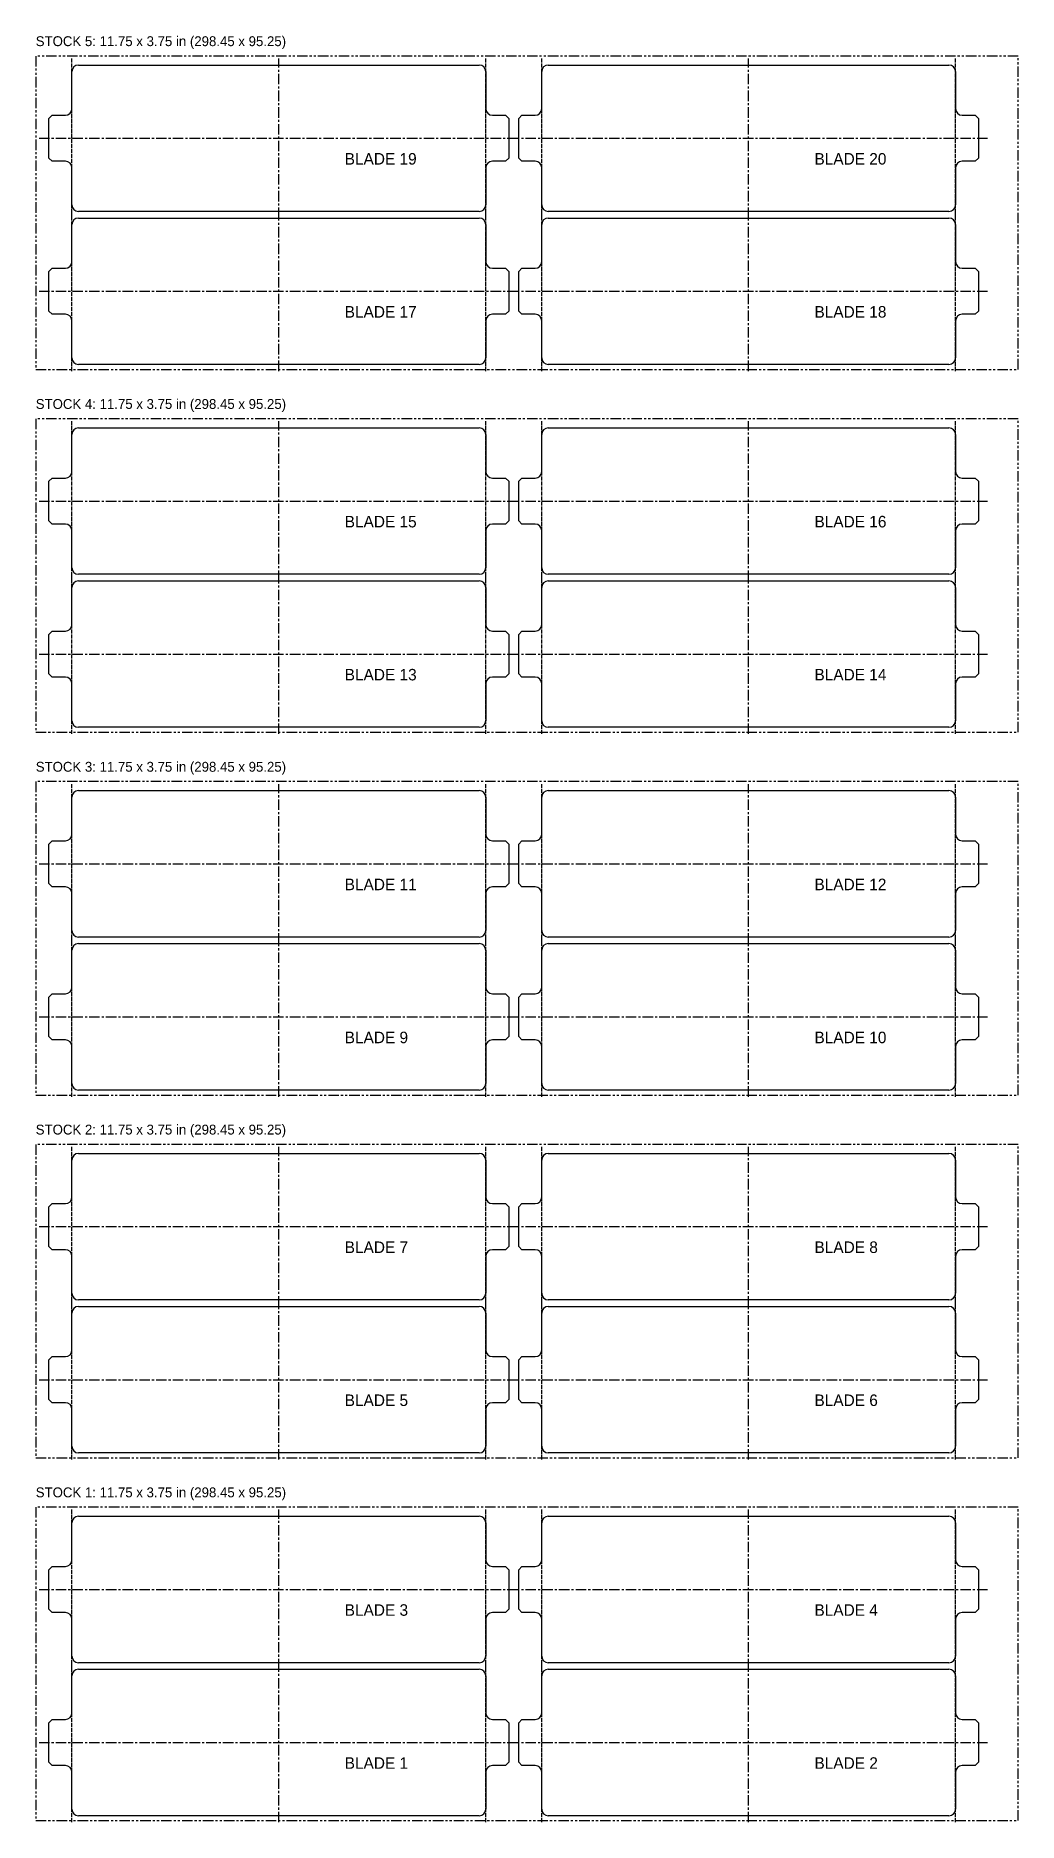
# Model space of a CAD drawing. Header units: millimetres. Extents: x 0 to 298, y 0 to 542.
import ezdxf

# ---------------------------------------------------------------- set-up
doc = ezdxf.new("R2010")
doc.units = ezdxf.units.MM
for name, pattern in [('CENTER', [5.08, 3.175, -0.635, 0.635, -0.635]), ('DASHED', [1.524, 1.27, -0.254]), ('PHANTOM', [6.35, 3.175, -0.635, 0.635, -0.635, 0.635, -0.635])]:
    doc.linetypes.add(name, pattern=pattern)
for name, color, linetype in [('CENTER', 1, 'CENTER'), ('CUT', 7, 'CONTINUOUS'), ('NOTES', 2, 'CONTINUOUS'), ('SHOULDER', 3, 'DASHED'), ('STOCK', 8, 'PHANTOM')]:
    doc.layers.add(name, color=color, linetype=linetype)

msp = doc.modelspace()

# ---------------------------------------------------------------- linework, layer by layer
at = {"layer": 'CENTER'}
for p, q in [((73.85, 487), (73.85, 535.5)), ((216.55, 487), (216.55, 535.5)), ((1, 511.25), (146.7, 511.25)), ((143.7, 511.25), (289.4, 511.25)), ((73.85, 440.5), (73.85, 489)), ((216.55, 440.5), (216.55, 489)), ((1, 464.75), (146.7, 464.75)), ((143.7, 464.75), (289.4, 464.75)), ((73.85, 376.75), (73.85, 425.25)), ((216.55, 376.75), (216.55, 425.25)), ((1, 401), (146.7, 401)), ((143.7, 401), (289.4, 401)), ((73.85, 330.25), (73.85, 378.75)), ((216.55, 330.25), (216.55, 378.75)), ((1, 354.5), (146.7, 354.5)), ((143.7, 354.5), (289.4, 354.5)), ((73.85, 266.5), (73.85, 315)), ((216.55, 266.5), (216.55, 315)), ((1, 290.75), (146.7, 290.75)), ((143.7, 290.75), (289.4, 290.75)), ((73.85, 220), (73.85, 268.5)), ((216.55, 220), (216.55, 268.5)), ((1, 244.25), (146.7, 244.25)), ((143.7, 244.25), (289.4, 244.25)), ((73.85, 156.25), (73.85, 204.75)), ((216.55, 156.25), (216.55, 204.75)), ((1, 180.5), (146.7, 180.5)), ((143.7, 180.5), (289.4, 180.5)), ((73.85, 109.75), (73.85, 158.25)), ((216.55, 109.75), (216.55, 158.25)), ((1, 134), (146.7, 134)), ((143.7, 134), (289.4, 134)), ((73.85, 46), (73.85, 94.5)), ((216.55, 46), (216.55, 94.5)), ((1, 70.25), (146.7, 70.25)), ((143.7, 70.25), (289.4, 70.25)), ((73.85, -0.5), (73.85, 48)), ((216.55, -0.5), (216.55, 48)), ((1, 23.75), (146.7, 23.75)), ((143.7, 23.75), (289.4, 23.75))]:
    msp.add_line(p, q, dxfattribs=at)
at = {"layer": 'CUT'}
for p, q in [((13, 533.5), (134.7, 533.5)), ((155.7, 533.5), (277.4, 533.5)), ((11, 520.25), (11, 531.5)), ((136.7, 531.5), (136.7, 520.25)), ((153.7, 520.25), (153.7, 531.5)), ((279.4, 531.5), (279.4, 520.25)), ((4, 517.25), (5, 518.25)), ((4, 505.25), (4, 517.25)), ((5, 518.25), (9, 518.25)), ((138.7, 518.25), (142.7, 518.25)), ((142.7, 518.25), (143.7, 517.25)), ((143.7, 517.25), (143.7, 505.25)), ((146.7, 517.25), (147.7, 518.25)), ((146.7, 505.25), (146.7, 517.25)), ((147.7, 518.25), (151.7, 518.25)), ((281.4, 518.25), (285.4, 518.25)), ((285.4, 518.25), (286.4, 517.25)), ((286.4, 517.25), (286.4, 505.25)), ((5, 504.25), (4, 505.25)), ((143.7, 505.25), (142.7, 504.25)), ((147.7, 504.25), (146.7, 505.25)), ((286.4, 505.25), (285.4, 504.25)), ((9, 504.25), (5, 504.25)), ((11, 491), (11, 502.25)), ((136.7, 502.25), (136.7, 491)), ((142.7, 504.25), (138.7, 504.25)), ((151.7, 504.25), (147.7, 504.25)), ((153.7, 491), (153.7, 502.25)), ((279.4, 502.25), (279.4, 491)), ((285.4, 504.25), (281.4, 504.25)), ((134.7, 489), (13, 489)), ((277.4, 489), (155.7, 489)), ((11, 473.75), (11, 485)), ((13, 487), (134.7, 487)), ((136.7, 485), (136.7, 473.75)), ((153.7, 473.75), (153.7, 485)), ((155.7, 487), (277.4, 487)), ((279.4, 485), (279.4, 473.75)), ((4, 470.75), (5, 471.75)), ((4, 458.75), (4, 470.75)), ((5, 471.75), (9, 471.75)), ((138.7, 471.75), (142.7, 471.75)), ((142.7, 471.75), (143.7, 470.75)), ((143.7, 470.75), (143.7, 458.75)), ((146.7, 470.75), (147.7, 471.75)), ((146.7, 458.75), (146.7, 470.75)), ((147.7, 471.75), (151.7, 471.75)), ((281.4, 471.75), (285.4, 471.75)), ((285.4, 471.75), (286.4, 470.75)), ((286.4, 470.75), (286.4, 458.75)), ((5, 457.75), (4, 458.75)), ((9, 457.75), (5, 457.75)), ((142.7, 457.75), (138.7, 457.75)), ((143.7, 458.75), (142.7, 457.75)), ((147.7, 457.75), (146.7, 458.75)), ((151.7, 457.75), (147.7, 457.75)), ((285.4, 457.75), (281.4, 457.75)), ((286.4, 458.75), (285.4, 457.75)), ((11, 444.5), (11, 455.75)), ((136.7, 455.75), (136.7, 444.5)), ((153.7, 444.5), (153.7, 455.75)), ((279.4, 455.75), (279.4, 444.5)), ((134.7, 442.5), (13, 442.5)), ((277.4, 442.5), (155.7, 442.5)), ((11, 410), (11, 421.25)), ((13, 423.25), (134.7, 423.25)), ((136.7, 421.25), (136.7, 410)), ((153.7, 410), (153.7, 421.25)), ((155.7, 423.25), (277.4, 423.25)), ((279.4, 421.25), (279.4, 410)), ((4, 407), (5, 408)), ((5, 408), (9, 408)), ((138.7, 408), (142.7, 408)), ((142.7, 408), (143.7, 407)), ((146.7, 407), (147.7, 408)), ((147.7, 408), (151.7, 408)), ((281.4, 408), (285.4, 408)), ((285.4, 408), (286.4, 407)), ((4, 395), (4, 407)), ((143.7, 407), (143.7, 395)), ((146.7, 395), (146.7, 407)), ((286.4, 407), (286.4, 395)), ((5, 394), (4, 395)), ((9, 394), (5, 394)), ((11, 380.75), (11, 392)), ((136.7, 392), (136.7, 380.75)), ((142.7, 394), (138.7, 394)), ((143.7, 395), (142.7, 394)), ((147.7, 394), (146.7, 395)), ((151.7, 394), (147.7, 394)), ((153.7, 380.75), (153.7, 392)), ((279.4, 392), (279.4, 380.75)), ((285.4, 394), (281.4, 394)), ((286.4, 395), (285.4, 394)), ((11, 363.5), (11, 374.75)), ((134.7, 378.75), (13, 378.75)), ((13, 376.75), (134.7, 376.75)), ((136.7, 374.75), (136.7, 363.5)), ((153.7, 363.5), (153.7, 374.75)), ((277.4, 378.75), (155.7, 378.75)), ((155.7, 376.75), (277.4, 376.75)), ((279.4, 374.75), (279.4, 363.5)), ((4, 360.5), (5, 361.5)), ((4, 348.5), (4, 360.5)), ((5, 361.5), (9, 361.5)), ((138.7, 361.5), (142.7, 361.5)), ((142.7, 361.5), (143.7, 360.5)), ((143.7, 360.5), (143.7, 348.5)), ((146.7, 360.5), (147.7, 361.5)), ((146.7, 348.5), (146.7, 360.5)), ((147.7, 361.5), (151.7, 361.5)), ((281.4, 361.5), (285.4, 361.5)), ((285.4, 361.5), (286.4, 360.5)), ((286.4, 360.5), (286.4, 348.5)), ((5, 347.5), (4, 348.5)), ((9, 347.5), (5, 347.5)), ((142.7, 347.5), (138.7, 347.5)), ((143.7, 348.5), (142.7, 347.5)), ((147.7, 347.5), (146.7, 348.5)), ((151.7, 347.5), (147.7, 347.5)), ((285.4, 347.5), (281.4, 347.5)), ((286.4, 348.5), (285.4, 347.5)), ((11, 334.25), (11, 345.5)), ((136.7, 345.5), (136.7, 334.25)), ((153.7, 334.25), (153.7, 345.5)), ((279.4, 345.5), (279.4, 334.25)), ((134.7, 332.25), (13, 332.25)), ((277.4, 332.25), (155.7, 332.25)), ((11, 299.75), (11, 311)), ((13, 313), (134.7, 313)), ((136.7, 311), (136.7, 299.75)), ((153.7, 299.75), (153.7, 311)), ((155.7, 313), (277.4, 313)), ((279.4, 311), (279.4, 299.75)), ((4, 296.75), (5, 297.75)), ((4, 284.75), (4, 296.75)), ((5, 297.75), (9, 297.75)), ((138.7, 297.75), (142.7, 297.75)), ((142.7, 297.75), (143.7, 296.75)), ((143.7, 296.75), (143.7, 284.75)), ((146.7, 296.75), (147.7, 297.75)), ((146.7, 284.75), (146.7, 296.75)), ((147.7, 297.75), (151.7, 297.75)), ((281.4, 297.75), (285.4, 297.75)), ((285.4, 297.75), (286.4, 296.75)), ((286.4, 296.75), (286.4, 284.75)), ((5, 283.75), (4, 284.75)), ((9, 283.75), (5, 283.75)), ((142.7, 283.75), (138.7, 283.75)), ((143.7, 284.75), (142.7, 283.75)), ((147.7, 283.75), (146.7, 284.75)), ((151.7, 283.75), (147.7, 283.75)), ((285.4, 283.75), (281.4, 283.75)), ((286.4, 284.75), (285.4, 283.75)), ((11, 270.5), (11, 281.75)), ((136.7, 281.75), (136.7, 270.5)), ((153.7, 270.5), (153.7, 281.75)), ((279.4, 281.75), (279.4, 270.5)), ((134.7, 268.5), (13, 268.5)), ((13, 266.5), (134.7, 266.5)), ((277.4, 268.5), (155.7, 268.5)), ((155.7, 266.5), (277.4, 266.5)), ((11, 253.25), (11, 264.5)), ((136.7, 264.5), (136.7, 253.25)), ((153.7, 253.25), (153.7, 264.5)), ((279.4, 264.5), (279.4, 253.25)), ((4, 250.25), (5, 251.25)), ((4, 238.25), (4, 250.25)), ((5, 251.25), (9, 251.25)), ((138.7, 251.25), (142.7, 251.25)), ((142.7, 251.25), (143.7, 250.25)), ((143.7, 250.25), (143.7, 238.25)), ((146.7, 250.25), (147.7, 251.25)), ((146.7, 238.25), (146.7, 250.25)), ((147.7, 251.25), (151.7, 251.25)), ((281.4, 251.25), (285.4, 251.25)), ((285.4, 251.25), (286.4, 250.25)), ((286.4, 250.25), (286.4, 238.25)), ((5, 237.25), (4, 238.25)), ((9, 237.25), (5, 237.25)), ((11, 224), (11, 235.25)), ((136.7, 235.25), (136.7, 224)), ((142.7, 237.25), (138.7, 237.25)), ((143.7, 238.25), (142.7, 237.25)), ((147.7, 237.25), (146.7, 238.25)), ((151.7, 237.25), (147.7, 237.25)), ((153.7, 224), (153.7, 235.25)), ((279.4, 235.25), (279.4, 224)), ((285.4, 237.25), (281.4, 237.25)), ((286.4, 238.25), (285.4, 237.25)), ((134.7, 222), (13, 222)), ((277.4, 222), (155.7, 222)), ((13, 202.75), (134.7, 202.75)), ((155.7, 202.75), (277.4, 202.75)), ((11, 189.5), (11, 200.75)), ((136.7, 200.75), (136.7, 189.5)), ((153.7, 189.5), (153.7, 200.75)), ((279.4, 200.75), (279.4, 189.5)), ((4, 186.5), (5, 187.5)), ((4, 174.5), (4, 186.5)), ((5, 187.5), (9, 187.5)), ((138.7, 187.5), (142.7, 187.5)), ((142.7, 187.5), (143.7, 186.5)), ((143.7, 186.5), (143.7, 174.5)), ((146.7, 186.5), (147.7, 187.5)), ((146.7, 174.5), (146.7, 186.5)), ((147.7, 187.5), (151.7, 187.5)), ((281.4, 187.5), (285.4, 187.5)), ((285.4, 187.5), (286.4, 186.5)), ((286.4, 186.5), (286.4, 174.5)), ((5, 173.5), (4, 174.5)), ((143.7, 174.5), (142.7, 173.5)), ((147.7, 173.5), (146.7, 174.5)), ((286.4, 174.5), (285.4, 173.5)), ((9, 173.5), (5, 173.5)), ((11, 160.25), (11, 171.5)), ((136.7, 171.5), (136.7, 160.25)), ((142.7, 173.5), (138.7, 173.5)), ((151.7, 173.5), (147.7, 173.5)), ((153.7, 160.25), (153.7, 171.5)), ((279.4, 171.5), (279.4, 160.25)), ((285.4, 173.5), (281.4, 173.5)), ((134.7, 158.25), (13, 158.25)), ((277.4, 158.25), (155.7, 158.25)), ((11, 143), (11, 154.25)), ((13, 156.25), (134.7, 156.25)), ((136.7, 154.25), (136.7, 143)), ((153.7, 143), (153.7, 154.25)), ((155.7, 156.25), (277.4, 156.25)), ((279.4, 154.25), (279.4, 143)), ((4, 140), (5, 141)), ((4, 128), (4, 140)), ((5, 141), (9, 141)), ((138.7, 141), (142.7, 141)), ((142.7, 141), (143.7, 140)), ((143.7, 140), (143.7, 128)), ((146.7, 140), (147.7, 141)), ((146.7, 128), (146.7, 140)), ((147.7, 141), (151.7, 141)), ((281.4, 141), (285.4, 141)), ((285.4, 141), (286.4, 140)), ((286.4, 140), (286.4, 128)), ((5, 127), (4, 128)), ((9, 127), (5, 127)), ((11, 113.75), (11, 125)), ((136.7, 125), (136.7, 113.75)), ((142.7, 127), (138.7, 127)), ((143.7, 128), (142.7, 127)), ((147.7, 127), (146.7, 128)), ((151.7, 127), (147.7, 127)), ((153.7, 113.75), (153.7, 125)), ((279.4, 125), (279.4, 113.75)), ((285.4, 127), (281.4, 127)), ((286.4, 128), (285.4, 127)), ((134.7, 111.75), (13, 111.75)), ((277.4, 111.75), (155.7, 111.75)), ((13, 92.5), (134.7, 92.5)), ((155.7, 92.5), (277.4, 92.5)), ((11, 79.25), (11, 90.5)), ((136.7, 90.5), (136.7, 79.25)), ((153.7, 79.25), (153.7, 90.5)), ((279.4, 90.5), (279.4, 79.25)), ((4, 76.25), (5, 77.25)), ((4, 64.25), (4, 76.25)), ((5, 77.25), (9, 77.25)), ((138.7, 77.25), (142.7, 77.25)), ((142.7, 77.25), (143.7, 76.25)), ((143.7, 76.25), (143.7, 64.25)), ((146.7, 76.25), (147.7, 77.25)), ((146.7, 64.25), (146.7, 76.25)), ((147.7, 77.25), (151.7, 77.25)), ((281.4, 77.25), (285.4, 77.25)), ((285.4, 77.25), (286.4, 76.25)), ((286.4, 76.25), (286.4, 64.25)), ((5, 63.25), (4, 64.25)), ((9, 63.25), (5, 63.25)), ((11, 50), (11, 61.25)), ((136.7, 61.25), (136.7, 50)), ((142.7, 63.25), (138.7, 63.25)), ((143.7, 64.25), (142.7, 63.25)), ((147.7, 63.25), (146.7, 64.25)), ((151.7, 63.25), (147.7, 63.25)), ((153.7, 50), (153.7, 61.25)), ((279.4, 61.25), (279.4, 50)), ((285.4, 63.25), (281.4, 63.25)), ((286.4, 64.25), (285.4, 63.25)), ((11, 32.75), (11, 44)), ((134.7, 48), (13, 48)), ((13, 46), (134.7, 46)), ((136.7, 44), (136.7, 32.75)), ((153.7, 32.75), (153.7, 44)), ((277.4, 48), (155.7, 48)), ((155.7, 46), (277.4, 46)), ((279.4, 44), (279.4, 32.75)), ((4, 29.75), (5, 30.75)), ((4, 17.75), (4, 29.75)), ((5, 30.75), (9, 30.75)), ((138.7, 30.75), (142.7, 30.75)), ((142.7, 30.75), (143.7, 29.75)), ((143.7, 29.75), (143.7, 17.75)), ((146.7, 29.75), (147.7, 30.75)), ((146.7, 17.75), (146.7, 29.75)), ((147.7, 30.75), (151.7, 30.75)), ((281.4, 30.75), (285.4, 30.75)), ((285.4, 30.75), (286.4, 29.75)), ((286.4, 29.75), (286.4, 17.75)), ((5, 16.75), (4, 17.75)), ((9, 16.75), (5, 16.75)), ((142.7, 16.75), (138.7, 16.75)), ((143.7, 17.75), (142.7, 16.75)), ((147.7, 16.75), (146.7, 17.75)), ((151.7, 16.75), (147.7, 16.75)), ((285.4, 16.75), (281.4, 16.75)), ((286.4, 17.75), (285.4, 16.75)), ((11, 3.5), (11, 14.75)), ((136.7, 14.75), (136.7, 3.5)), ((153.7, 3.5), (153.7, 14.75)), ((279.4, 14.75), (279.4, 3.5)), ((134.7, 1.5), (13, 1.5)), ((277.4, 1.5), (155.7, 1.5))]:
    msp.add_line(p, q, dxfattribs=at)
for centre, start, end in [((13, 531.5), 90, 180), ((134.7, 531.5), 0, 90), ((155.7, 531.5), 90, 180), ((277.4, 531.5), 0, 90), ((9, 520.25), 270, 0), ((138.7, 520.25), 180, 270), ((151.7, 520.25), 270, 0), ((281.4, 520.25), 180, 270), ((9, 502.25), 0, 90), ((138.7, 502.25), 90, 180), ((151.7, 502.25), 0, 90), ((281.4, 502.25), 90, 180), ((13, 491), 180, 270), ((134.7, 491), 270, 0), ((155.7, 491), 180, 270), ((277.4, 491), 270, 0), ((13, 485), 90, 180), ((134.7, 485), 0, 90), ((155.7, 485), 90, 180), ((277.4, 485), 0, 90), ((9, 473.75), 270, 0), ((138.7, 473.75), 180, 270), ((151.7, 473.75), 270, 0), ((281.4, 473.75), 180, 270), ((9, 455.75), 0, 90), ((138.7, 455.75), 90, 180), ((151.7, 455.75), 0, 90), ((281.4, 455.75), 90, 180), ((13, 444.5), 180, 270), ((134.7, 444.5), 270, 0), ((155.7, 444.5), 180, 270), ((277.4, 444.5), 270, 0), ((13, 421.25), 90, 180), ((134.7, 421.25), 0, 90), ((155.7, 421.25), 90, 180), ((277.4, 421.25), 0, 90), ((9, 410), 270, 0), ((138.7, 410), 180, 270), ((151.7, 410), 270, 0), ((281.4, 410), 180, 270), ((9, 392), 0, 90), ((138.7, 392), 90, 180), ((151.7, 392), 0, 90), ((281.4, 392), 90, 180), ((13, 380.75), 180, 270), ((134.7, 380.75), 270, 0), ((155.7, 380.75), 180, 270), ((277.4, 380.75), 270, 0), ((13, 374.75), 90, 180), ((134.7, 374.75), 0, 90), ((155.7, 374.75), 90, 180), ((277.4, 374.75), 0, 90), ((9, 363.5), 270, 0), ((138.7, 363.5), 180, 270), ((151.7, 363.5), 270, 0), ((281.4, 363.5), 180, 270), ((9, 345.5), 0, 90), ((138.7, 345.5), 90, 180), ((151.7, 345.5), 0, 90), ((281.4, 345.5), 90, 180), ((13, 334.25), 180, 270), ((134.7, 334.25), 270, 0), ((155.7, 334.25), 180, 270), ((277.4, 334.25), 270, 0), ((13, 311), 90, 180), ((134.7, 311), 0, 90), ((155.7, 311), 90, 180), ((277.4, 311), 0, 90), ((9, 299.75), 270, 0), ((138.7, 299.75), 180, 270), ((151.7, 299.75), 270, 0), ((281.4, 299.75), 180, 270), ((9, 281.75), 0, 90), ((138.7, 281.75), 90, 180), ((151.7, 281.75), 0, 90), ((281.4, 281.75), 90, 180), ((13, 270.5), 180, 270), ((13, 264.5), 90, 180), ((134.7, 270.5), 270, 0), ((134.7, 264.5), 0, 90), ((155.7, 270.5), 180, 270), ((155.7, 264.5), 90, 180), ((277.4, 270.5), 270, 0), ((277.4, 264.5), 0, 90), ((9, 253.25), 270, 0), ((138.7, 253.25), 180, 270), ((151.7, 253.25), 270, 0), ((281.4, 253.25), 180, 270), ((9, 235.25), 0, 90), ((138.7, 235.25), 90, 180), ((151.7, 235.25), 0, 90), ((281.4, 235.25), 90, 180), ((13, 224), 180, 270), ((134.7, 224), 270, 0), ((155.7, 224), 180, 270), ((277.4, 224), 270, 0), ((13, 200.75), 90, 180), ((134.7, 200.75), 0, 90), ((155.7, 200.75), 90, 180), ((277.4, 200.75), 0, 90), ((9, 189.5), 270, 0), ((138.7, 189.5), 180, 270), ((151.7, 189.5), 270, 0), ((281.4, 189.5), 180, 270), ((9, 171.5), 0, 90), ((138.7, 171.5), 90, 180), ((151.7, 171.5), 0, 90), ((281.4, 171.5), 90, 180), ((13, 160.25), 180, 270), ((134.7, 160.25), 270, 0), ((155.7, 160.25), 180, 270), ((277.4, 160.25), 270, 0), ((13, 154.25), 90, 180), ((134.7, 154.25), 0, 90), ((155.7, 154.25), 90, 180), ((277.4, 154.25), 0, 90), ((9, 143), 270, 0), ((138.7, 143), 180, 270), ((151.7, 143), 270, 0), ((281.4, 143), 180, 270), ((9, 125), 0, 90), ((138.7, 125), 90, 180), ((151.7, 125), 0, 90), ((281.4, 125), 90, 180), ((13, 113.75), 180, 270), ((134.7, 113.75), 270, 0), ((155.7, 113.75), 180, 270), ((277.4, 113.75), 270, 0), ((13, 90.5), 90, 180), ((134.7, 90.5), 0, 90), ((155.7, 90.5), 90, 180), ((277.4, 90.5), 0, 90), ((9, 79.25), 270, 0), ((138.7, 79.25), 180, 270), ((151.7, 79.25), 270, 0), ((281.4, 79.25), 180, 270), ((9, 61.25), 0, 90), ((138.7, 61.25), 90, 180), ((151.7, 61.25), 0, 90), ((281.4, 61.25), 90, 180), ((13, 50), 180, 270), ((134.7, 50), 270, 0), ((155.7, 50), 180, 270), ((277.4, 50), 270, 0), ((13, 44), 90, 180), ((134.7, 44), 0, 90), ((155.7, 44), 90, 180), ((277.4, 44), 0, 90), ((9, 32.75), 270, 0), ((138.7, 32.75), 180, 270), ((151.7, 32.75), 270, 0), ((281.4, 32.75), 180, 270), ((9, 14.75), 0, 90), ((138.7, 14.75), 90, 180), ((151.7, 14.75), 0, 90), ((281.4, 14.75), 90, 180), ((13, 3.5), 180, 270), ((134.7, 3.5), 270, 0), ((155.7, 3.5), 180, 270), ((277.4, 3.5), 270, 0)]:
    msp.add_arc(centre, 2, start, end, dxfattribs=at)
at = {"layer": 'SHOULDER'}
for p, q in [((11, 487), (11, 535.5)), ((136.7, 487), (136.7, 535.5)), ((153.7, 487), (153.7, 535.5)), ((279.4, 487), (279.4, 535.5)), ((11, 440.5), (11, 489)), ((136.7, 440.5), (136.7, 489)), ((153.7, 440.5), (153.7, 489)), ((279.4, 440.5), (279.4, 489)), ((11, 376.75), (11, 425.25)), ((136.7, 376.75), (136.7, 425.25)), ((153.7, 376.75), (153.7, 425.25)), ((279.4, 376.75), (279.4, 425.25)), ((11, 330.25), (11, 378.75)), ((136.7, 330.25), (136.7, 378.75)), ((153.7, 330.25), (153.7, 378.75)), ((279.4, 330.25), (279.4, 378.75)), ((11, 266.5), (11, 315)), ((136.7, 266.5), (136.7, 315)), ((153.7, 266.5), (153.7, 315)), ((279.4, 266.5), (279.4, 315)), ((11, 220), (11, 268.5)), ((136.7, 220), (136.7, 268.5)), ((153.7, 220), (153.7, 268.5)), ((279.4, 220), (279.4, 268.5)), ((11, 156.25), (11, 204.75)), ((136.7, 156.25), (136.7, 204.75)), ((153.7, 156.25), (153.7, 204.75)), ((279.4, 156.25), (279.4, 204.75)), ((11, 109.75), (11, 158.25)), ((136.7, 109.75), (136.7, 158.25)), ((153.7, 109.75), (153.7, 158.25)), ((279.4, 109.75), (279.4, 158.25)), ((11, 46), (11, 94.5)), ((136.7, 46), (136.7, 94.5)), ((153.7, 46), (153.7, 94.5)), ((279.4, 46), (279.4, 94.5)), ((11, -0.5), (11, 48)), ((136.7, -0.5), (136.7, 48)), ((153.7, -0.5), (153.7, 48)), ((279.4, -0.5), (279.4, 48))]:
    msp.add_line(p, q, dxfattribs=at)
at = {"layer": 'STOCK'}
for points in [[(0, 441), (298.45, 441), (298.45, 536.25), (0, 536.25)], [(0, 330.75), (298.45, 330.75), (298.45, 426), (0, 426)], [(0, 220.5), (298.45, 220.5), (298.45, 315.75), (0, 315.75)], [(0, 110.25), (298.45, 110.25), (298.45, 205.5), (0, 205.5)], [(0, 0), (298.45, 0), (298.45, 95.25), (0, 95.25)]]:
    msp.add_lwpolyline(points, close=True, dxfattribs=at)

# ---------------------------------------------------------------- texts
at = {"layer": 'NOTES'}
for s, height, p in [('STOCK 5: 11.75 x 3.75 in (298.45 x 95.25)', 3, (0, 539.25)), ('BLADE 19', 3.5, (93.85, 503.25)), ('BLADE 20', 3.5, (236.55, 503.25)), ('BLADE 17', 3.5, (93.85, 456.75)), ('BLADE 18', 3.5, (236.55, 456.75)), ('STOCK 4: 11.75 x 3.75 in (298.45 x 95.25)', 3, (0, 429)), ('BLADE 15', 3.5, (93.85, 393)), ('BLADE 16', 3.5, (236.55, 393)), ('BLADE 13', 3.5, (93.85, 346.5)), ('BLADE 14', 3.5, (236.55, 346.5)), ('STOCK 3: 11.75 x 3.75 in (298.45 x 95.25)', 3, (0, 318.75)), ('BLADE 11', 3.5, (93.85, 282.75)), ('BLADE 12', 3.5, (236.55, 282.75)), ('BLADE 9', 3.5, (93.85, 236.25)), ('BLADE 10', 3.5, (236.55, 236.25)), ('STOCK 2: 11.75 x 3.75 in (298.45 x 95.25)', 3, (0, 208.5)), ('BLADE 7', 3.5, (93.85, 172.5)), ('BLADE 8', 3.5, (236.55, 172.5)), ('BLADE 5', 3.5, (93.85, 126)), ('BLADE 6', 3.5, (236.55, 126)), ('STOCK 1: 11.75 x 3.75 in (298.45 x 95.25)', 3, (0, 98.25)), ('BLADE 3', 3.5, (93.85, 62.25)), ('BLADE 4', 3.5, (236.55, 62.25)), ('BLADE 1', 3.5, (93.85, 15.75)), ('BLADE 2', 3.5, (236.55, 15.75))]:
    msp.add_text(s, height=height, dxfattribs=at).set_placement(p)

doc.saveas('drawing.dxf')
